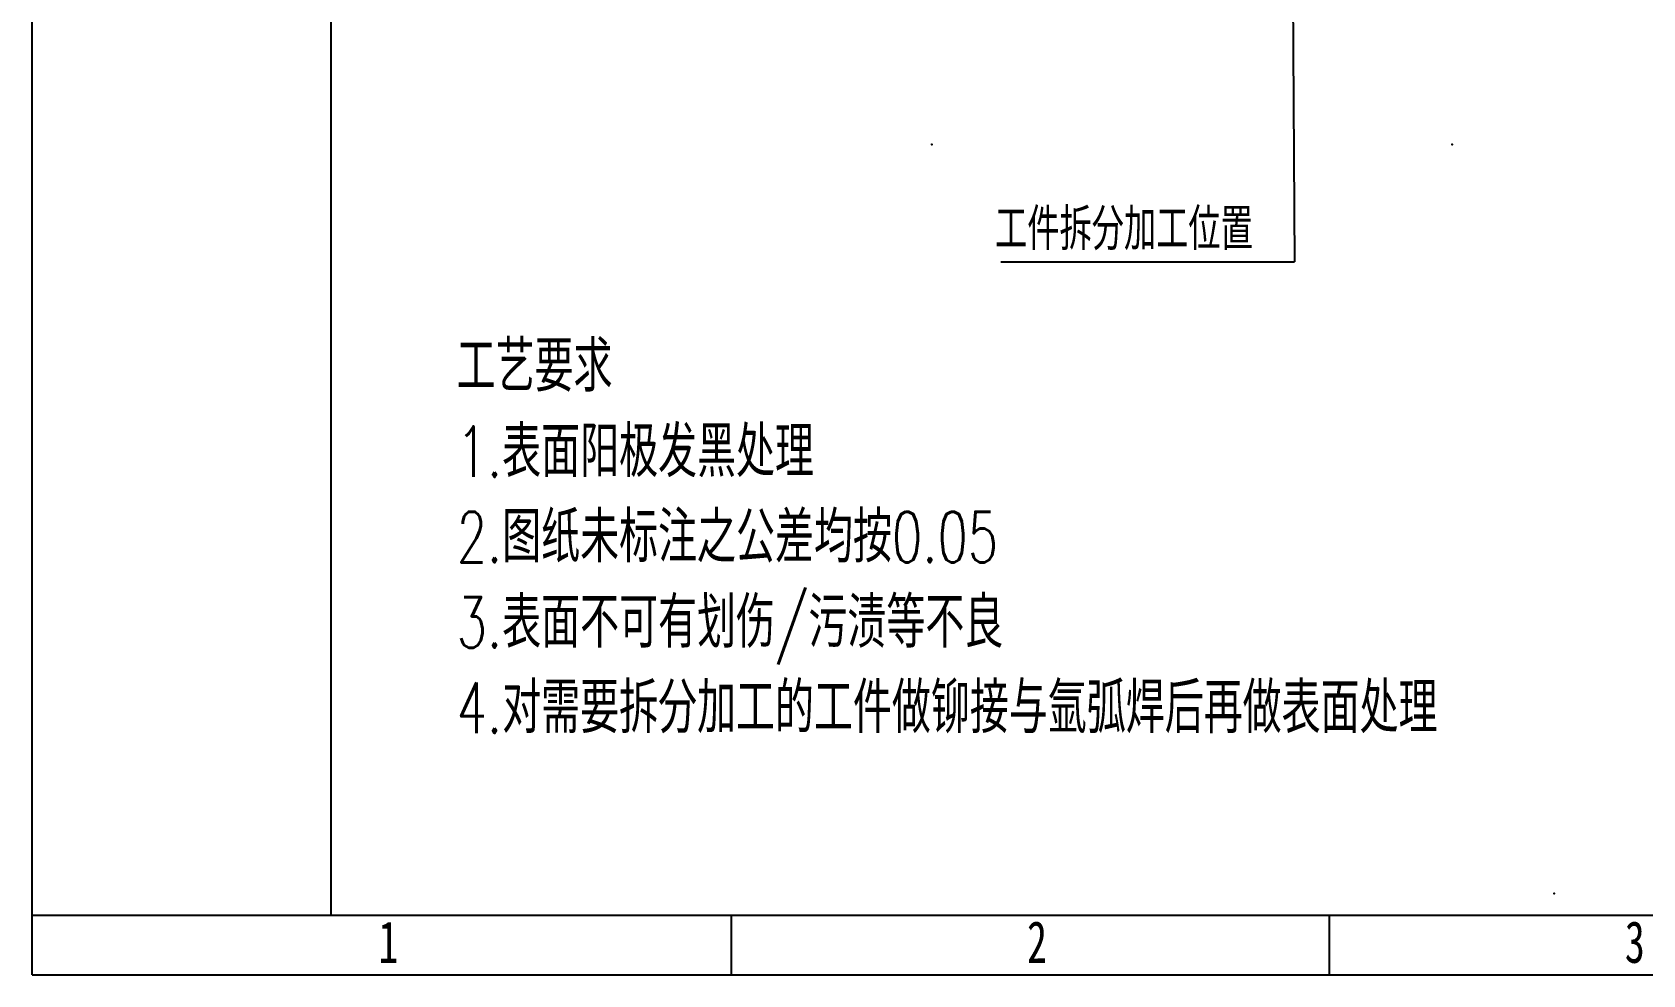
# Model space of a CAD drawing. Header units: millimetres. Extents: x 0 to 304, y 0 to 210.
# Drawn here: x 0 to 134.7, y 0 to 78.9 of the extents above; entities that cross this region are included whole.
import ezdxf

# ---------------------------------------------------------------- set-up
doc = ezdxf.new("R2010")
doc.units = ezdxf.units.MM
doc.header["$PDSIZE"] = -1
doc.layers.add('图框', color=7, linetype='Continuous')
doc.styles.add('SLDTEXTSTYLE0', font='TXT', dxfattribs={"width": 0.7, "bigfont": 'bigfont'})
doc.styles.add('SLDTEXTSTYLE3', font='TXT', dxfattribs={"width": 0.7})
doc.dimstyles.new('SLDDIMSTYLE1', dxfattribs={"dimtxt": 0.18, "dimasz": 4.08, "dimexe": 0, "dimexo": 0.0625, "dimgap": 0, "dimtad": 0, "dimtih": 1, "dimtoh": 1, "dimdec": 0, "dimrnd": 1e-09, "dimzin": 0, "dimdsep": 46, "dimtxsty": 'Standard', "dimsah": 1, "dimcen": 0.09, "dimadec": 0, "dimazin": 0, "dimtfac": 4.08, "dimtdec": 0, "dimtofl": 0, "dimtmove": 0, "dimatfit": 3, "dimfxl": 1, "dimfrac": 2, "dimtolj": 1, "dimtzin": 0, "dimarcsym": 0})

# ---------------------------------------------------------------- blocks, each defined once
blk = doc.blocks.new('SW_NOTE_0_2')
at = {"layer": '图框', "color": 0}
blk.add_line((-24.57, 0), (0, 0), dxfattribs=at)
at = {"layer": '图框', "color": 0, "insert": (-25.04, 4.47), "char_height": 3.5, "attachment_point": 1, "style": 'SLDTEXTSTYLE0'}
blk.add_mtext('工件拆分加工位置', dxfattribs=at)

msp = doc.modelspace()

# ---------------------------------------------------------------- linework, layer by layer
at = {"color": 7, "linetype": 'Continuous'}
for p, q in [((75.2339, 69.4885), (75.2339, 69.5536)), ((75.2339, 69.4885), (75.2664, 69.4885)), ((118.7664, 69.4885), (118.7664, 69.5536)), ((118.7664, 69.4885), (118.799, 69.4885)), ((127.2933, 6.7924), (127.2933, 6.8456)), ((127.2933, 6.7924), (127.3163, 6.7791))]:
    msp.add_line(p, q, dxfattribs=at)
for p in [(75.2339, 69.4885), (118.7664, 69.4885), (127.2933, 6.7924)]:
    msp.add_point(p, dxfattribs=at)
at = {"layer": '图框'}
for p, q in [((0, 0), (0, 210)), ((0, 5), (25, 5)), ((58.5, 0), (58.5, 5)), ((108.5, 0), (108.5, 5)), ((0, 0), (297, 0))]:
    msp.add_line(p, q, dxfattribs=at)
at = {"layer": '图框', "linetype": 'Continuous', "lineweight": 25}
msp.add_line((25, 5), (25, 205), dxfattribs=at)
at = {"layer": '图框', "lineweight": 25}
msp.add_line((25, 5), (292, 5), dxfattribs=at)

# ---------------------------------------------------------------- block references
at = {"layer": '图框'}
msp.add_blockref('SW_NOTE_0_2', (105.5727, 59.6819), dxfattribs=at)

# ---------------------------------------------------------------- texts
for s, insert, char_height, attachment_point, style in [('工艺要求', (35.4996, 53.0424), 4.23333, 1, 'SLDTEXTSTYLE0'), ('1.表面阳极发黑处理', (35.4996, 45.898), 4.23333, 1, 'SLDTEXTSTYLE0'), ('2.图纸未标注之公差均按0.05', (35.4996, 38.7535), 4.233333, 1, 'SLDTEXTSTYLE0'), ('3.表面不可有划伤/污渍等不良', (35.4996, 31.6091), 4.233333, 1, 'SLDTEXTSTYLE0'), ('4.对需要拆分加工的工件做铆接与氩弧焊后再做表面处理', (35.4996, 24.4646), 4.233333, 1, 'SLDTEXTSTYLE0'), ('1', (29.7944, 4.4995), 3.5, 2, 'SLDTEXTSTYLE3'), ('2', (84.0444, 4.4995), 3.5, 2, 'SLDTEXTSTYLE3'), ('3', (134.0444, 4.4995), 3.5, 2, 'SLDTEXTSTYLE3')]:
    msp.add_mtext(s, dxfattribs=dict(at, insert=insert, char_height=char_height, attachment_point=attachment_point, style=style))

# ---------------------------------------------------------------- leaders
msp.add_leader([(105.3455, 97.3177), (105.5727, 59.6819)], dimstyle='SLDDIMSTYLE1', dxfattribs=at)

doc.saveas('drawing.dxf')
